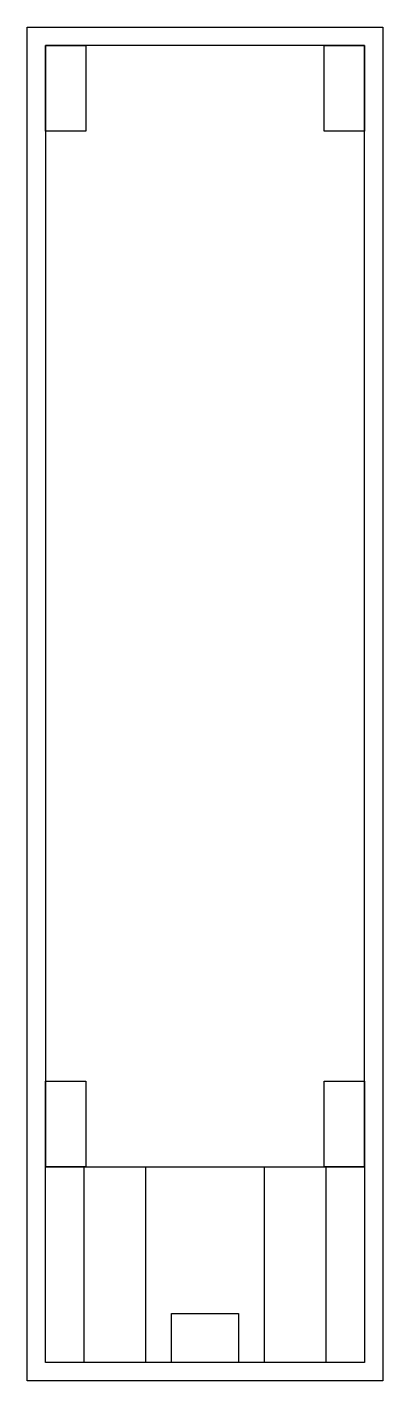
# Model space of a CAD drawing. Header units: millimetres. Extents: x -1 to 28, y -17 to 93.
import ezdxf

# ---------------------------------------------------------------- set-up
doc = ezdxf.new("R2010")
doc.units = ezdxf.units.MM
doc.layers.get('0').update_dxf_attribs({"linetype": 'CONTINUOUS'})

msp = doc.modelspace()

# ---------------------------------------------------------------- linework, layer by layer
for points in [[(-1.5, 93.2), (27.6, 93.2), (27.6, -17.5), (-1.5, -17.5)], [(0, 0), (26.1, 0), (26.1, 91.7), (0, 91.7)], [(0, 91.7), (3.3, 91.7), (3.3, 84.7), (0, 84.7)], [(26.1, 84.7), (22.8, 84.7), (22.8, 91.7), (26.1, 91.7)], [(3.3, 0), (0, 0), (0, 7), (3.3, 7)], [(26.1, 0), (22.8, 0), (22.8, 7), (26.1, 7)], [(0, 0), (26.1, 0), (26.1, -16), (0, -16)], [(3.175, 0), (22.925, 0), (22.925, -16), (3.175, -16)], [(3.175, 0), (8.175, 0), (8.175, -16), (3.175, -16)], [(17.925, 0), (22.925, 0), (22.925, -16), (17.925, -16)], [(10.3, -12), (15.8, -12), (15.8, -16), (10.3, -16)]]:
    msp.add_lwpolyline(points, close=True)

doc.saveas('drawing.dxf')
